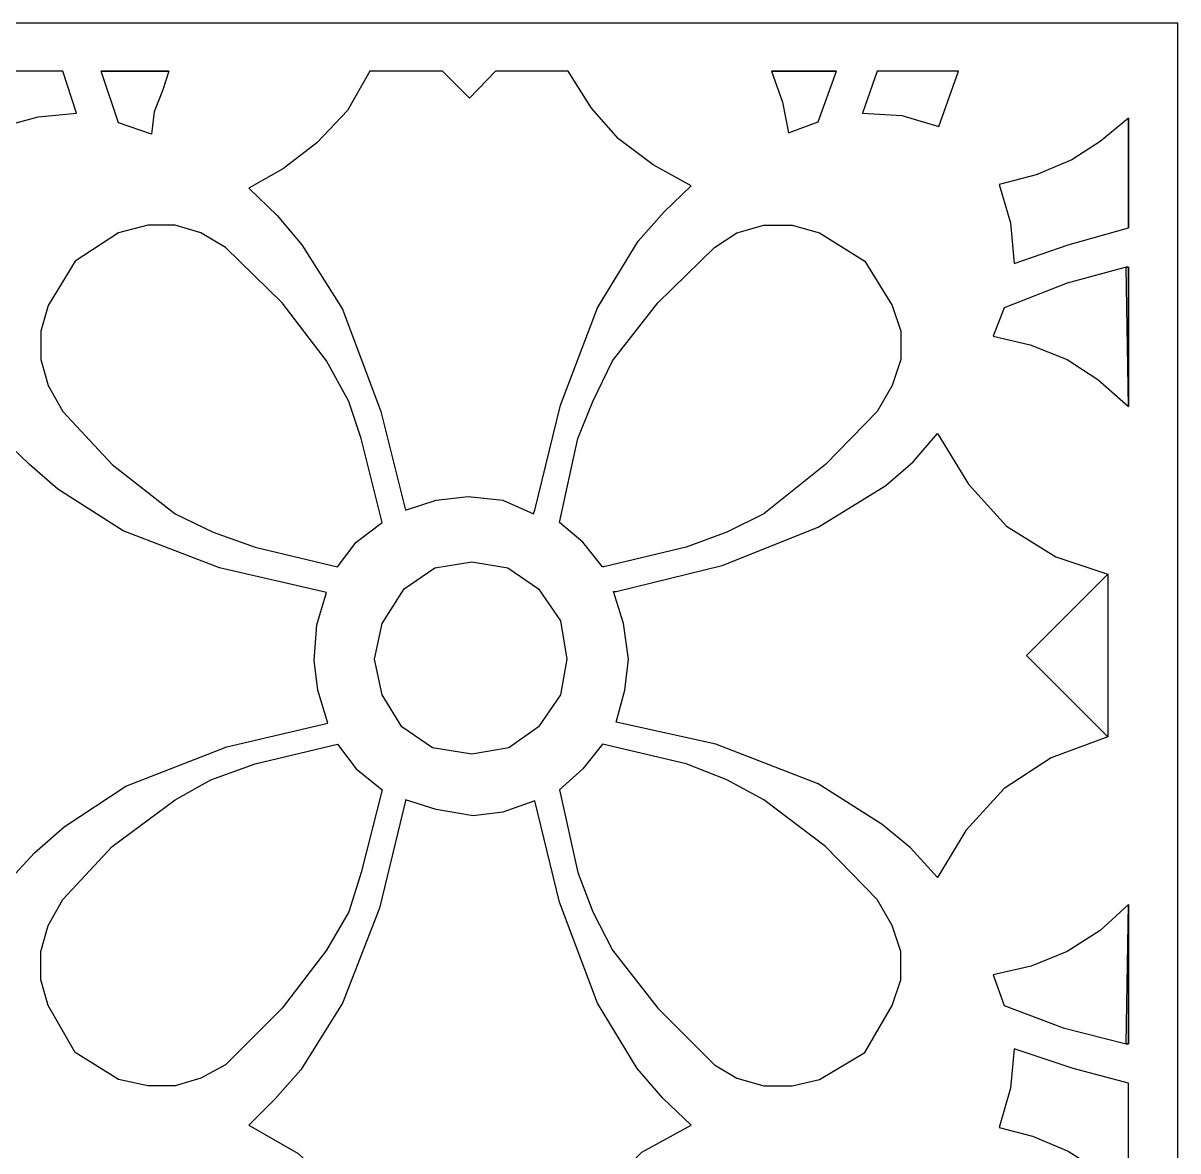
# Model space of a CAD drawing. Header units: centimetres. Extents: x 19.07 to 27, y 0.59 to 8.17.
# Drawn here: x 23.929 to 27, y 5.171 to 8.169 of the extents above; entities that cross this region are included whole.
import ezdxf

# ---------------------------------------------------------------- set-up
doc = ezdxf.new("R2010")
doc.units = ezdxf.units.CM
doc.header["$MEASUREMENT"] = 0
doc.layers.add('layer 1', color=7, linetype='Continuous')

msp = doc.modelspace()

# ---------------------------------------------------------------- linework, layer by layer
at = {"layer": 'layer 1', "color": 250}
for points, knots in [([(26.99977, 0.59412), (26.99977, 0.59412), (19.06791, 0.59412), (19.06791, 0.59412), (19.06791, 0.59412), (19.06791, 0.59412), (19.06791, 8.16887), (19.06791, 8.16887), (19.06791, 8.16887), (19.06791, 8.16887), (26.99977, 8.16887), (26.99977, 8.16887), (26.99977, 8.16887), (26.99977, 8.16887), (26.99977, 0.59412), (26.99977, 0.59412)], [0, 0, 0, 0, 0.2, 0.2, 0.2, 0.2, 0.4, 0.4, 0.4, 0.4, 0.6, 0.6, 0.6, 0.6, 1, 1, 1, 1]), ([(24.03474, 8.04109), (24.03474, 8.04109), (24.07078, 7.9297), (24.07078, 7.9297), (24.07078, 7.9297), (24.07078, 7.9297), (23.96921, 7.91988), (23.96921, 7.91988), (23.96921, 7.91988), (23.96921, 7.91988), (23.8611, 7.89038), (23.8611, 7.89038), (23.8611, 7.89038), (23.8611, 7.89038), (23.81851, 8.04109), (23.81851, 8.04109), (23.81851, 8.04109), (23.81851, 8.04109), (24.03474, 8.04109), (24.03474, 8.04109)], [0, 0, 0, 0, 0.1666667, 0.1666667, 0.1666667, 0.1666667, 0.3333333, 0.3333333, 0.3333333, 0.3333333, 0.5, 0.5, 0.5, 0.5, 0.6666667, 0.6666667, 0.6666667, 0.6666667, 1, 1, 1, 1]), ([(24.3165, 8.04109), (24.3165, 8.04109), (24.1363, 8.04109), (24.1363, 8.04109), (24.1363, 8.04109), (24.1363, 8.04109), (24.3165, 8.04109), (24.3165, 8.04109)], [0, 0, 0, 0, 0.3333333, 0.3333333, 0.3333333, 0.3333333, 1, 1, 1, 1]), ([(24.1363, 8.04109), (24.1363, 8.04109), (24.18217, 7.90349), (24.18217, 7.90349), (24.18217, 7.90349), (24.18217, 7.90349), (24.27063, 7.87402), (24.27063, 7.87402), (24.27063, 7.87402), (24.27063, 7.87402), (24.27718, 7.93299), (24.27718, 7.93299), (24.27718, 7.93299), (24.27718, 7.93299), (24.30012, 7.99195), (24.30012, 7.99195), (24.30012, 7.99195), (24.30012, 7.99195), (24.3165, 8.04109), (24.3165, 8.04109), (24.3165, 8.04109), (24.3165, 8.04109), (24.1363, 8.04109), (24.1363, 8.04109)], [0, 0, 0, 0, 0.1428571, 0.1428571, 0.1428571, 0.1428571, 0.2857143, 0.2857143, 0.2857143, 0.2857143, 0.4285714, 0.4285714, 0.4285714, 0.4285714, 0.5714286, 0.5714286, 0.5714286, 0.5714286, 0.7142857, 0.7142857, 0.7142857, 0.7142857, 1, 1, 1, 1]), ([(25.28955, 6.87475), (25.28955, 6.87475), (25.28628, 6.86492), (25.28628, 6.86492), (25.28628, 6.86492), (25.28628, 6.86492), (25.20437, 6.90096), (25.20437, 6.90096), (25.20437, 6.90096), (25.20437, 6.90096), (25.11264, 6.91078), (25.11264, 6.91078), (25.11264, 6.91078), (25.11264, 6.91078), (25.02745, 6.90096), (25.02745, 6.90096), (25.02745, 6.90096), (25.02745, 6.90096), (24.94555, 6.87475), (24.94555, 6.87475), (24.94555, 6.87475), (24.94555, 6.87475), (24.88002, 7.13684), (24.88002, 7.13684), (24.88002, 7.13684), (24.88002, 7.13684), (24.77846, 7.40877), (24.77846, 7.40877), (24.77846, 7.40877), (24.77846, 7.40877), (24.67034, 7.57914), (24.67034, 7.57914), (24.67034, 7.57914), (24.67034, 7.57914), (24.60481, 7.65778), (24.60481, 7.65778), (24.60481, 7.65778), (24.60481, 7.65778), (24.52946, 7.72986), (24.52946, 7.72986), (24.52946, 7.72986), (24.52946, 7.72986), (24.62119, 7.78228), (24.62119, 7.78228), (24.62119, 7.78228), (24.62119, 7.78228), (24.70965, 7.85107), (24.70965, 7.85107), (24.70965, 7.85107), (24.70965, 7.85107), (24.79156, 7.93625), (24.79156, 7.93625), (24.79156, 7.93625), (24.79156, 7.93625), (24.85053, 8.04109), (24.85053, 8.04109), (24.85053, 8.04109), (24.85053, 8.04109), (25.04383, 8.04109), (25.04383, 8.04109), (25.04383, 8.04109), (25.04383, 8.04109), (25.11591, 7.96902), (25.11591, 7.96902), (25.11591, 7.96902), (25.11591, 7.96902), (25.18471, 8.04109), (25.18471, 8.04109), (25.18471, 8.04109), (25.18471, 8.04109), (25.37801, 8.04109), (25.37801, 8.04109), (25.37801, 8.04109), (25.37801, 8.04109), (25.44026, 7.94281), (25.44026, 7.94281), (25.44026, 7.94281), (25.44026, 7.94281), (25.51234, 7.86091), (25.51234, 7.86091), (25.51234, 7.86091), (25.51234, 7.86091), (25.60408, 7.7921), (25.60408, 7.7921), (25.60408, 7.7921), (25.60408, 7.7921), (25.70564, 7.73641), (25.70564, 7.73641), (25.70564, 7.73641), (25.70564, 7.73641), (25.63356, 7.66761), (25.63356, 7.66761), (25.63356, 7.66761), (25.63356, 7.66761), (25.56476, 7.58897), (25.56476, 7.58897), (25.56476, 7.58897), (25.56476, 7.58897), (25.45664, 7.41205), (25.45664, 7.41205), (25.45664, 7.41205), (25.45664, 7.41205), (25.35836, 7.15322), (25.35836, 7.15322), (25.35836, 7.15322), (25.35836, 7.15322), (25.28955, 6.87475), (25.28955, 6.87475)], [0, 0, 0, 0, 0.0357143, 0.0357143, 0.0357143, 0.0357143, 0.0714286, 0.0714286, 0.0714286, 0.0714286, 0.1071429, 0.1071429, 0.1071429, 0.1071429, 0.1428571, 0.1428571, 0.1428571, 0.1428571, 0.1785714, 0.1785714, 0.1785714, 0.1785714, 0.2142857, 0.2142857, 0.2142857, 0.2142857, 0.25, 0.25, 0.25, 0.25, 0.2857143, 0.2857143, 0.2857143, 0.2857143, 0.3214286, 0.3214286, 0.3214286, 0.3214286, 0.3571429, 0.3571429, 0.3571429, 0.3571429, 0.3928571, 0.3928571, 0.3928571, 0.3928571, 0.4285714, 0.4285714, 0.4285714, 0.4285714, 0.4642857, 0.4642857, 0.4642857, 0.4642857, 0.5, 0.5, 0.5, 0.5, 0.5357143, 0.5357143, 0.5357143, 0.5357143, 0.5714286, 0.5714286, 0.5714286, 0.5714286, 0.6071429, 0.6071429, 0.6071429, 0.6071429, 0.6428571, 0.6428571, 0.6428571, 0.6428571, 0.6785714, 0.6785714, 0.6785714, 0.6785714, 0.7142857, 0.7142857, 0.7142857, 0.7142857, 0.75, 0.75, 0.75, 0.75, 0.7857143, 0.7857143, 0.7857143, 0.7857143, 0.8214286, 0.8214286, 0.8214286, 0.8214286, 0.8571429, 0.8571429, 0.8571429, 0.8571429, 0.8928571, 0.8928571, 0.8928571, 0.8928571, 0.9285714, 0.9285714, 0.9285714, 0.9285714, 1, 1, 1, 1]), ([(25.9186, 8.04109), (25.9186, 8.04109), (26.09224, 8.04109), (26.09224, 8.04109), (26.09224, 8.04109), (26.09224, 8.04109), (25.9186, 8.04109), (25.9186, 8.04109)], [0, 0, 0, 0, 0.3333333, 0.3333333, 0.3333333, 0.3333333, 1, 1, 1, 1]), ([(26.09224, 8.04109), (26.09224, 8.04109), (26.0431, 7.90678), (26.0431, 7.90678), (26.0431, 7.90678), (26.0431, 7.90678), (25.96447, 7.87728), (25.96447, 7.87728), (25.96447, 7.87728), (25.96447, 7.87728), (25.94809, 7.95919), (25.94809, 7.95919), (25.94809, 7.95919), (25.94809, 7.95919), (25.9186, 8.04109), (25.9186, 8.04109), (25.9186, 8.04109), (25.9186, 8.04109), (26.09224, 8.04109), (26.09224, 8.04109)], [0, 0, 0, 0, 0.1666667, 0.1666667, 0.1666667, 0.1666667, 0.3333333, 0.3333333, 0.3333333, 0.3333333, 0.5, 0.5, 0.5, 0.5, 0.6666667, 0.6666667, 0.6666667, 0.6666667, 1, 1, 1, 1]), ([(26.41659, 8.04109), (26.41659, 8.04109), (26.36417, 7.89367), (26.36417, 7.89367), (26.36417, 7.89367), (26.36417, 7.89367), (26.26588, 7.92315), (26.26588, 7.92315), (26.26588, 7.92315), (26.26588, 7.92315), (26.16104, 7.9297), (26.16104, 7.9297), (26.16104, 7.9297), (26.16104, 7.9297), (26.20036, 8.04109), (26.20036, 8.04109), (26.20036, 8.04109), (26.20036, 8.04109), (26.41659, 8.04109), (26.41659, 8.04109)], [0, 0, 0, 0, 0.1666667, 0.1666667, 0.1666667, 0.1666667, 0.3333333, 0.3333333, 0.3333333, 0.3333333, 0.5, 0.5, 0.5, 0.5, 0.6666667, 0.6666667, 0.6666667, 0.6666667, 1, 1, 1, 1]), ([(26.86872, 7.62501), (26.86872, 7.62501), (26.70818, 7.57914), (26.70818, 7.57914), (26.70818, 7.57914), (26.70818, 7.57914), (26.56403, 7.52999), (26.56403, 7.52999), (26.56403, 7.52999), (26.56403, 7.52999), (26.5542, 7.63811), (26.5542, 7.63811), (26.5542, 7.63811), (26.5542, 7.63811), (26.52471, 7.73969), (26.52471, 7.73969), (26.52471, 7.73969), (26.52471, 7.73969), (26.623, 7.76589), (26.623, 7.76589), (26.623, 7.76589), (26.623, 7.76589), (26.71801, 7.8052), (26.71801, 7.8052), (26.71801, 7.8052), (26.71801, 7.8052), (26.79337, 7.85436), (26.79337, 7.85436), (26.79337, 7.85436), (26.79337, 7.85436), (26.86872, 7.9166), (26.86872, 7.9166), (26.86872, 7.9166), (26.86872, 7.9166), (26.86872, 7.62501), (26.86872, 7.62501)], [0, 0, 0, 0, 0.1, 0.1, 0.1, 0.1, 0.2, 0.2, 0.2, 0.2, 0.3, 0.3, 0.3, 0.3, 0.4, 0.4, 0.4, 0.4, 0.5, 0.5, 0.5, 0.5, 0.6, 0.6, 0.6, 0.6, 0.7, 0.7, 0.7, 0.7, 0.8, 0.8, 0.8, 0.8, 1, 1, 1, 1]), ([(26.86872, 7.9166), (26.86872, 7.9166), (26.86872, 7.62501), (26.86872, 7.62501), (26.86872, 7.62501), (26.86872, 7.62501), (26.86872, 7.9166), (26.86872, 7.9166)], [0, 0, 0, 0, 0.3333333, 0.3333333, 0.3333333, 0.3333333, 1, 1, 1, 1]), ([(24.76535, 6.72403), (24.76535, 6.72403), (24.54584, 6.77645), (24.54584, 6.77645), (24.54584, 6.77645), (24.54584, 6.77645), (24.43445, 6.81578), (24.43445, 6.81578), (24.43445, 6.81578), (24.43445, 6.81578), (24.33288, 6.86492), (24.33288, 6.86492), (24.33288, 6.86492), (24.33288, 6.86492), (24.16579, 6.99596), (24.16579, 6.99596), (24.16579, 6.99596), (24.16579, 6.99596), (24.03474, 7.13684), (24.03474, 7.13684), (24.03474, 7.13684), (24.03474, 7.13684), (23.99543, 7.20564), (23.99543, 7.20564), (23.99543, 7.20564), (23.99543, 7.20564), (23.97577, 7.27446), (23.97577, 7.27446), (23.97577, 7.27446), (23.97577, 7.27446), (23.97577, 7.3498), (23.97577, 7.3498), (23.97577, 7.3498), (23.97577, 7.3498), (23.99543, 7.4186), (23.99543, 7.4186), (23.99543, 7.4186), (23.99543, 7.4186), (24.0675, 7.53655), (24.0675, 7.53655), (24.0675, 7.53655), (24.0675, 7.53655), (24.18217, 7.6119), (24.18217, 7.6119), (24.18217, 7.6119), (24.18217, 7.6119), (24.2608, 7.63156), (24.2608, 7.63156), (24.2608, 7.63156), (24.2608, 7.63156), (24.33288, 7.63156), (24.33288, 7.63156), (24.33288, 7.63156), (24.33288, 7.63156), (24.40168, 7.6119), (24.40168, 7.6119), (24.40168, 7.6119), (24.40168, 7.6119), (24.46721, 7.57259), (24.46721, 7.57259), (24.46721, 7.57259), (24.46721, 7.57259), (24.61792, 7.42515), (24.61792, 7.42515), (24.61792, 7.42515), (24.61792, 7.42515), (24.73586, 7.27118), (24.73586, 7.27118), (24.73586, 7.27118), (24.73586, 7.27118), (24.79484, 7.16305), (24.79484, 7.16305), (24.79484, 7.16305), (24.79484, 7.16305), (24.8276, 7.06476), (24.8276, 7.06476), (24.8276, 7.06476), (24.8276, 7.06476), (24.8833, 6.84199), (24.8833, 6.84199), (24.8833, 6.84199), (24.8833, 6.84199), (24.81449, 6.78956), (24.81449, 6.78956), (24.81449, 6.78956), (24.81449, 6.78956), (24.76535, 6.72403), (24.76535, 6.72403), (24.76535, 6.72403), (24.76535, 6.72403), (24.76535, 6.72403), (24.76535, 6.72403)], [0, 0, 0, 0, 0.0416667, 0.0416667, 0.0416667, 0.0416667, 0.0833333, 0.0833333, 0.0833333, 0.0833333, 0.125, 0.125, 0.125, 0.125, 0.1666667, 0.1666667, 0.1666667, 0.1666667, 0.2083333, 0.2083333, 0.2083333, 0.2083333, 0.25, 0.25, 0.25, 0.25, 0.2916667, 0.2916667, 0.2916667, 0.2916667, 0.3333333, 0.3333333, 0.3333333, 0.3333333, 0.375, 0.375, 0.375, 0.375, 0.4166667, 0.4166667, 0.4166667, 0.4166667, 0.4583333, 0.4583333, 0.4583333, 0.4583333, 0.5, 0.5, 0.5, 0.5, 0.5416667, 0.5416667, 0.5416667, 0.5416667, 0.5833333, 0.5833333, 0.5833333, 0.5833333, 0.625, 0.625, 0.625, 0.625, 0.6666667, 0.6666667, 0.6666667, 0.6666667, 0.7083333, 0.7083333, 0.7083333, 0.7083333, 0.75, 0.75, 0.75, 0.75, 0.7916667, 0.7916667, 0.7916667, 0.7916667, 0.8333333, 0.8333333, 0.8333333, 0.8333333, 0.875, 0.875, 0.875, 0.875, 0.9166667, 0.9166667, 0.9166667, 0.9166667, 1, 1, 1, 1]), ([(25.47303, 6.72403), (25.47303, 6.72403), (25.69254, 6.77645), (25.69254, 6.77645), (25.69254, 6.77645), (25.69254, 6.77645), (25.80065, 6.81578), (25.80065, 6.81578), (25.80065, 6.81578), (25.80065, 6.81578), (25.89894, 6.86492), (25.89894, 6.86492), (25.89894, 6.86492), (25.89894, 6.86492), (26.06276, 6.99596), (26.06276, 6.99596), (26.06276, 6.99596), (26.06276, 6.99596), (26.20036, 7.13684), (26.20036, 7.13684), (26.20036, 7.13684), (26.20036, 7.13684), (26.23967, 7.20564), (26.23967, 7.20564), (26.23967, 7.20564), (26.23967, 7.20564), (26.26261, 7.27446), (26.26261, 7.27446), (26.26261, 7.27446), (26.26261, 7.27446), (26.26261, 7.3498), (26.26261, 7.3498), (26.26261, 7.3498), (26.26261, 7.3498), (26.23967, 7.4186), (26.23967, 7.4186), (26.23967, 7.4186), (26.23967, 7.4186), (26.1676, 7.53655), (26.1676, 7.53655), (26.1676, 7.53655), (26.1676, 7.53655), (26.04637, 7.6119), (26.04637, 7.6119), (26.04637, 7.6119), (26.04637, 7.6119), (25.9743, 7.63156), (25.9743, 7.63156), (25.9743, 7.63156), (25.9743, 7.63156), (25.89894, 7.63156), (25.89894, 7.63156), (25.89894, 7.63156), (25.89894, 7.63156), (25.82686, 7.6119), (25.82686, 7.6119), (25.82686, 7.6119), (25.82686, 7.6119), (25.76789, 7.57259), (25.76789, 7.57259), (25.76789, 7.57259), (25.76789, 7.57259), (25.61718, 7.42515), (25.61718, 7.42515), (25.61718, 7.42515), (25.61718, 7.42515), (25.49596, 7.27118), (25.49596, 7.27118), (25.49596, 7.27118), (25.49596, 7.27118), (25.44354, 7.16305), (25.44354, 7.16305), (25.44354, 7.16305), (25.44354, 7.16305), (25.40422, 7.06476), (25.40422, 7.06476), (25.40422, 7.06476), (25.40422, 7.06476), (25.35508, 6.84199), (25.35508, 6.84199), (25.35508, 6.84199), (25.35508, 6.84199), (25.41733, 6.78956), (25.41733, 6.78956), (25.41733, 6.78956), (25.41733, 6.78956), (25.46975, 6.72403), (25.46975, 6.72403), (25.46975, 6.72403), (25.46975, 6.72403), (25.47303, 6.72403), (25.47303, 6.72403)], [0, 0, 0, 0, 0.0416667, 0.0416667, 0.0416667, 0.0416667, 0.0833333, 0.0833333, 0.0833333, 0.0833333, 0.125, 0.125, 0.125, 0.125, 0.1666667, 0.1666667, 0.1666667, 0.1666667, 0.2083333, 0.2083333, 0.2083333, 0.2083333, 0.25, 0.25, 0.25, 0.25, 0.2916667, 0.2916667, 0.2916667, 0.2916667, 0.3333333, 0.3333333, 0.3333333, 0.3333333, 0.375, 0.375, 0.375, 0.375, 0.4166667, 0.4166667, 0.4166667, 0.4166667, 0.4583333, 0.4583333, 0.4583333, 0.4583333, 0.5, 0.5, 0.5, 0.5, 0.5416667, 0.5416667, 0.5416667, 0.5416667, 0.5833333, 0.5833333, 0.5833333, 0.5833333, 0.625, 0.625, 0.625, 0.625, 0.6666667, 0.6666667, 0.6666667, 0.6666667, 0.7083333, 0.7083333, 0.7083333, 0.7083333, 0.75, 0.75, 0.75, 0.75, 0.7916667, 0.7916667, 0.7916667, 0.7916667, 0.8333333, 0.8333333, 0.8333333, 0.8333333, 0.875, 0.875, 0.875, 0.875, 0.9166667, 0.9166667, 0.9166667, 0.9166667, 1, 1, 1, 1]), ([(26.86872, 7.14995), (26.86872, 7.14995), (26.78681, 7.22202), (26.78681, 7.22202), (26.78681, 7.22202), (26.78681, 7.22202), (26.70491, 7.27446), (26.70491, 7.27446), (26.70491, 7.27446), (26.70491, 7.27446), (26.60662, 7.31377), (26.60662, 7.31377), (26.60662, 7.31377), (26.60662, 7.31377), (26.50833, 7.33669), (26.50833, 7.33669), (26.50833, 7.33669), (26.50833, 7.33669), (26.53782, 7.41205), (26.53782, 7.41205), (26.53782, 7.41205), (26.53782, 7.41205), (26.70491, 7.47757), (26.70491, 7.47757), (26.70491, 7.47757), (26.70491, 7.47757), (26.86217, 7.52017), (26.86217, 7.52017), (26.86217, 7.52017), (26.86217, 7.52017), (26.86872, 7.14995), (26.86872, 7.14995)], [0, 0, 0, 0, 0.1111111, 0.1111111, 0.1111111, 0.1111111, 0.2222222, 0.2222222, 0.2222222, 0.2222222, 0.3333333, 0.3333333, 0.3333333, 0.3333333, 0.4444444, 0.4444444, 0.4444444, 0.4444444, 0.5555556, 0.5555556, 0.5555556, 0.5555556, 0.6666667, 0.6666667, 0.6666667, 0.6666667, 0.7777778, 0.7777778, 0.7777778, 0.7777778, 1, 1, 1, 1]), ([(26.86217, 7.52017), (26.86217, 7.52017), (26.86872, 7.52017), (26.86872, 7.52017), (26.86872, 7.52017), (26.86872, 7.52017), (26.86217, 7.52017), (26.86217, 7.52017)], [0, 0, 0, 0, 0.3333333, 0.3333333, 0.3333333, 0.3333333, 1, 1, 1, 1]), ([(26.86872, 7.52017), (26.86872, 7.52017), (26.86872, 7.14995), (26.86872, 7.14995), (26.86872, 7.14995), (26.86872, 7.14995), (26.86872, 7.14995), (26.86872, 7.14995), (26.86872, 7.14995), (26.86872, 7.14995), (26.86872, 7.14995), (26.86872, 7.14995), (26.86872, 7.14995), (26.86872, 7.14995), (26.86872, 7.52017), (26.86872, 7.52017)], [0, 0, 0, 0, 0.2, 0.2, 0.2, 0.2, 0.4, 0.4, 0.4, 0.4, 0.6, 0.6, 0.6, 0.6, 1, 1, 1, 1]), ([(23.43191, 6.68472), (23.43191, 6.68472), (23.56951, 6.73714), (23.56951, 6.73714), (23.56951, 6.73714), (23.56951, 6.73714), (23.69728, 6.81906), (23.69728, 6.81906), (23.69728, 6.81906), (23.69728, 6.81906), (23.79557, 6.93044), (23.79557, 6.93044), (23.79557, 6.93044), (23.79557, 6.93044), (23.8742, 7.06476), (23.8742, 7.06476), (23.8742, 7.06476), (23.8742, 7.06476), (23.94628, 6.99596), (23.94628, 6.99596), (23.94628, 6.99596), (23.94628, 6.99596), (24.02164, 6.93044), (24.02164, 6.93044), (24.02164, 6.93044), (24.02164, 6.93044), (24.19528, 6.81906), (24.19528, 6.81906), (24.19528, 6.81906), (24.19528, 6.81906), (24.45083, 6.72075), (24.45083, 6.72075), (24.45083, 6.72075), (24.45083, 6.72075), (24.73586, 6.65523), (24.73586, 6.65523), (24.73586, 6.65523), (24.73586, 6.65523), (24.70965, 6.57005), (24.70965, 6.57005), (24.70965, 6.57005), (24.70965, 6.57005), (24.7031, 6.47503), (24.7031, 6.47503), (24.7031, 6.47503), (24.7031, 6.47503), (24.71293, 6.3964), (24.71293, 6.3964), (24.71293, 6.3964), (24.71293, 6.3964), (24.73914, 6.30794), (24.73914, 6.30794), (24.73914, 6.30794), (24.73914, 6.30794), (24.47049, 6.24569), (24.47049, 6.24569), (24.47049, 6.24569), (24.47049, 6.24569), (24.20183, 6.14085), (24.20183, 6.14085), (24.20183, 6.14085), (24.20183, 6.14085), (24.03802, 6.03274), (24.03802, 6.03274), (24.03802, 6.03274), (24.03802, 6.03274), (23.95939, 5.96393), (23.95939, 5.96393), (23.95939, 5.96393), (23.95939, 5.96393), (23.88731, 5.8853), (23.88731, 5.8853), (23.88731, 5.8853), (23.88731, 5.8853), (23.80868, 6.0098), (23.80868, 6.0098), (23.80868, 6.0098), (23.80868, 6.0098), (23.71039, 6.1212), (23.71039, 6.1212), (23.71039, 6.1212), (23.71039, 6.1212), (23.58261, 6.2031), (23.58261, 6.2031), (23.58261, 6.2031), (23.58261, 6.2031), (23.43518, 6.25552), (23.43518, 6.25552), (23.43518, 6.25552), (23.43518, 6.25552), (23.43191, 6.68472), (23.43191, 6.68472), (23.43191, 6.68472), (23.43191, 6.68472), (23.64159, 6.47503), (23.64159, 6.47503), (23.64159, 6.47503), (23.64159, 6.47503), (23.43518, 6.25552), (23.43518, 6.25552), (23.43518, 6.25552), (23.43518, 6.25552), (23.43191, 6.68472), (23.43191, 6.68472)], [0, 0, 0, 0, 0.037037, 0.037037, 0.037037, 0.037037, 0.0740741, 0.0740741, 0.0740741, 0.0740741, 0.1111111, 0.1111111, 0.1111111, 0.1111111, 0.1481481, 0.1481481, 0.1481481, 0.1481481, 0.1851852, 0.1851852, 0.1851852, 0.1851852, 0.2222222, 0.2222222, 0.2222222, 0.2222222, 0.2592593, 0.2592593, 0.2592593, 0.2592593, 0.2962963, 0.2962963, 0.2962963, 0.2962963, 0.3333333, 0.3333333, 0.3333333, 0.3333333, 0.3703704, 0.3703704, 0.3703704, 0.3703704, 0.4074074, 0.4074074, 0.4074074, 0.4074074, 0.4444444, 0.4444444, 0.4444444, 0.4444444, 0.4814815, 0.4814815, 0.4814815, 0.4814815, 0.5185185, 0.5185185, 0.5185185, 0.5185185, 0.5555556, 0.5555556, 0.5555556, 0.5555556, 0.5925926, 0.5925926, 0.5925926, 0.5925926, 0.6296296, 0.6296296, 0.6296296, 0.6296296, 0.6666667, 0.6666667, 0.6666667, 0.6666667, 0.7037037, 0.7037037, 0.7037037, 0.7037037, 0.7407407, 0.7407407, 0.7407407, 0.7407407, 0.7777778, 0.7777778, 0.7777778, 0.7777778, 0.8148148, 0.8148148, 0.8148148, 0.8148148, 0.8518519, 0.8518519, 0.8518519, 0.8518519, 0.8888889, 0.8888889, 0.8888889, 0.8888889, 0.9259259, 0.9259259, 0.9259259, 0.9259259, 1, 1, 1, 1]), ([(26.81302, 6.70437), (26.81302, 6.70437), (26.67542, 6.75024), (26.67542, 6.75024), (26.67542, 6.75024), (26.67542, 6.75024), (26.54437, 6.83216), (26.54437, 6.83216), (26.54437, 6.83216), (26.54437, 6.83216), (26.4428, 6.94354), (26.4428, 6.94354), (26.4428, 6.94354), (26.4428, 6.94354), (26.3609, 7.07787), (26.3609, 7.07787), (26.3609, 7.07787), (26.3609, 7.07787), (26.29537, 7.00251), (26.29537, 7.00251), (26.29537, 7.00251), (26.29537, 7.00251), (26.22329, 6.94026), (26.22329, 6.94026), (26.22329, 6.94026), (26.22329, 6.94026), (26.0431, 6.82888), (26.0431, 6.82888), (26.0431, 6.82888), (26.0431, 6.82888), (25.78755, 6.72731), (25.78755, 6.72731), (25.78755, 6.72731), (25.78755, 6.72731), (25.50579, 6.65851), (25.50579, 6.65851), (25.50579, 6.65851), (25.50579, 6.65851), (25.49924, 6.65851), (25.49924, 6.65851), (25.49924, 6.65851), (25.49924, 6.65851), (25.52545, 6.57332), (25.52545, 6.57332), (25.52545, 6.57332), (25.52545, 6.57332), (25.53855, 6.47831), (25.53855, 6.47831), (25.53855, 6.47831), (25.53855, 6.47831), (25.52872, 6.3964), (25.52872, 6.3964), (25.52872, 6.3964), (25.52872, 6.3964), (25.50579, 6.31122), (25.50579, 6.31122), (25.50579, 6.31122), (25.50579, 6.31122), (25.77117, 6.25225), (25.77117, 6.25225), (25.77117, 6.25225), (25.77117, 6.25225), (26.0431, 6.14741), (26.0431, 6.14741), (26.0431, 6.14741), (26.0431, 6.14741), (26.21346, 6.03929), (26.21346, 6.03929), (26.21346, 6.03929), (26.21346, 6.03929), (26.28882, 5.97704), (26.28882, 5.97704), (26.28882, 5.97704), (26.28882, 5.97704), (26.3609, 5.89841), (26.3609, 5.89841), (26.3609, 5.89841), (26.3609, 5.89841), (26.43625, 6.02291), (26.43625, 6.02291), (26.43625, 6.02291), (26.43625, 6.02291), (26.53782, 6.1343), (26.53782, 6.1343), (26.53782, 6.1343), (26.53782, 6.1343), (26.66231, 6.21621), (26.66231, 6.21621), (26.66231, 6.21621), (26.66231, 6.21621), (26.81302, 6.2719), (26.81302, 6.2719), (26.81302, 6.2719), (26.81302, 6.2719), (26.81302, 6.70437), (26.81302, 6.70437), (26.81302, 6.70437), (26.81302, 6.70437), (26.59679, 6.48814), (26.59679, 6.48814), (26.59679, 6.48814), (26.59679, 6.48814), (26.81302, 6.2719), (26.81302, 6.2719), (26.81302, 6.2719), (26.81302, 6.2719), (26.81302, 6.70437), (26.81302, 6.70437)], [0, 0, 0, 0, 0.0357143, 0.0357143, 0.0357143, 0.0357143, 0.0714286, 0.0714286, 0.0714286, 0.0714286, 0.1071429, 0.1071429, 0.1071429, 0.1071429, 0.1428571, 0.1428571, 0.1428571, 0.1428571, 0.1785714, 0.1785714, 0.1785714, 0.1785714, 0.2142857, 0.2142857, 0.2142857, 0.2142857, 0.25, 0.25, 0.25, 0.25, 0.2857143, 0.2857143, 0.2857143, 0.2857143, 0.3214286, 0.3214286, 0.3214286, 0.3214286, 0.3571429, 0.3571429, 0.3571429, 0.3571429, 0.3928571, 0.3928571, 0.3928571, 0.3928571, 0.4285714, 0.4285714, 0.4285714, 0.4285714, 0.4642857, 0.4642857, 0.4642857, 0.4642857, 0.5, 0.5, 0.5, 0.5, 0.5357143, 0.5357143, 0.5357143, 0.5357143, 0.5714286, 0.5714286, 0.5714286, 0.5714286, 0.6071429, 0.6071429, 0.6071429, 0.6071429, 0.6428571, 0.6428571, 0.6428571, 0.6428571, 0.6785714, 0.6785714, 0.6785714, 0.6785714, 0.7142857, 0.7142857, 0.7142857, 0.7142857, 0.75, 0.75, 0.75, 0.75, 0.7857143, 0.7857143, 0.7857143, 0.7857143, 0.8214286, 0.8214286, 0.8214286, 0.8214286, 0.8571429, 0.8571429, 0.8571429, 0.8571429, 0.8928571, 0.8928571, 0.8928571, 0.8928571, 0.9285714, 0.9285714, 0.9285714, 0.9285714, 1, 1, 1, 1]), ([(25.12246, 6.22604), (25.12246, 6.22604), (25.22075, 6.24242), (25.22075, 6.24242), (25.22075, 6.24242), (25.22075, 6.24242), (25.29938, 6.29811), (25.29938, 6.29811), (25.29938, 6.29811), (25.29938, 6.29811), (25.35836, 6.3833), (25.35836, 6.3833), (25.35836, 6.3833), (25.35836, 6.3833), (25.37474, 6.47831), (25.37474, 6.47831), (25.37474, 6.47831), (25.37474, 6.47831), (25.35836, 6.57987), (25.35836, 6.57987), (25.35836, 6.57987), (25.35836, 6.57987), (25.29938, 6.66506), (25.29938, 6.66506), (25.29938, 6.66506), (25.29938, 6.66506), (25.21748, 6.72075), (25.21748, 6.72075), (25.21748, 6.72075), (25.21748, 6.72075), (25.12246, 6.73714), (25.12246, 6.73714), (25.12246, 6.73714), (25.12246, 6.73714), (25.02418, 6.72075), (25.02418, 6.72075), (25.02418, 6.72075), (25.02418, 6.72075), (24.94227, 6.66506), (24.94227, 6.66506), (24.94227, 6.66506), (24.94227, 6.66506), (24.8833, 6.57332), (24.8833, 6.57332), (24.8833, 6.57332), (24.8833, 6.57332), (24.86364, 6.47831), (24.86364, 6.47831), (24.86364, 6.47831), (24.86364, 6.47831), (24.8833, 6.3833), (24.8833, 6.3833), (24.8833, 6.3833), (24.8833, 6.3833), (24.93572, 6.29811), (24.93572, 6.29811), (24.93572, 6.29811), (24.93572, 6.29811), (25.01762, 6.24242), (25.01762, 6.24242), (25.01762, 6.24242), (25.01762, 6.24242), (25.12246, 6.22604), (25.12246, 6.22604)], [0, 0, 0, 0, 0.0588235, 0.0588235, 0.0588235, 0.0588235, 0.1176471, 0.1176471, 0.1176471, 0.1176471, 0.1764706, 0.1764706, 0.1764706, 0.1764706, 0.2352941, 0.2352941, 0.2352941, 0.2352941, 0.2941176, 0.2941176, 0.2941176, 0.2941176, 0.3529412, 0.3529412, 0.3529412, 0.3529412, 0.4117647, 0.4117647, 0.4117647, 0.4117647, 0.4705882, 0.4705882, 0.4705882, 0.4705882, 0.5294118, 0.5294118, 0.5294118, 0.5294118, 0.5882353, 0.5882353, 0.5882353, 0.5882353, 0.6470588, 0.6470588, 0.6470588, 0.6470588, 0.7058824, 0.7058824, 0.7058824, 0.7058824, 0.7647059, 0.7647059, 0.7647059, 0.7647059, 0.8235294, 0.8235294, 0.8235294, 0.8235294, 0.8823529, 0.8823529, 0.8823529, 0.8823529, 1, 1, 1, 1]), ([(24.76535, 6.25225), (24.76535, 6.25225), (24.54584, 6.19983), (24.54584, 6.19983), (24.54584, 6.19983), (24.54584, 6.19983), (24.42789, 6.15723), (24.42789, 6.15723), (24.42789, 6.15723), (24.42789, 6.15723), (24.33288, 6.10481), (24.33288, 6.10481), (24.33288, 6.10481), (24.33288, 6.10481), (24.16579, 5.98032), (24.16579, 5.98032), (24.16579, 5.98032), (24.16579, 5.98032), (24.03474, 5.83944), (24.03474, 5.83944), (24.03474, 5.83944), (24.03474, 5.83944), (23.99543, 5.77063), (23.99543, 5.77063), (23.99543, 5.77063), (23.99543, 5.77063), (23.97577, 5.70183), (23.97577, 5.70183), (23.97577, 5.70183), (23.97577, 5.70183), (23.97577, 5.62648), (23.97577, 5.62648), (23.97577, 5.62648), (23.97577, 5.62648), (23.99543, 5.55768), (23.99543, 5.55768), (23.99543, 5.55768), (23.99543, 5.55768), (24.0675, 5.43318), (24.0675, 5.43318), (24.0675, 5.43318), (24.0675, 5.43318), (24.18217, 5.3611), (24.18217, 5.3611), (24.18217, 5.3611), (24.18217, 5.3611), (24.2608, 5.34472), (24.2608, 5.34472), (24.2608, 5.34472), (24.2608, 5.34472), (24.33288, 5.34472), (24.33288, 5.34472), (24.33288, 5.34472), (24.33288, 5.34472), (24.40168, 5.36438), (24.40168, 5.36438), (24.40168, 5.36438), (24.40168, 5.36438), (24.46721, 5.40041), (24.46721, 5.40041), (24.46721, 5.40041), (24.46721, 5.40041), (24.61792, 5.55112), (24.61792, 5.55112), (24.61792, 5.55112), (24.61792, 5.55112), (24.73586, 5.70511), (24.73586, 5.70511), (24.73586, 5.70511), (24.73586, 5.70511), (24.79484, 5.80667), (24.79484, 5.80667), (24.79484, 5.80667), (24.79484, 5.80667), (24.8276, 5.91151), (24.8276, 5.91151), (24.8276, 5.91151), (24.8276, 5.91151), (24.8833, 6.13102), (24.8833, 6.13102), (24.8833, 6.13102), (24.8833, 6.13102), (24.81449, 6.18672), (24.81449, 6.18672), (24.81449, 6.18672), (24.81449, 6.18672), (24.76535, 6.25225), (24.76535, 6.25225), (24.76535, 6.25225), (24.76535, 6.25225), (24.76535, 6.25225), (24.76535, 6.25225)], [0, 0, 0, 0, 0.0416667, 0.0416667, 0.0416667, 0.0416667, 0.0833333, 0.0833333, 0.0833333, 0.0833333, 0.125, 0.125, 0.125, 0.125, 0.1666667, 0.1666667, 0.1666667, 0.1666667, 0.2083333, 0.2083333, 0.2083333, 0.2083333, 0.25, 0.25, 0.25, 0.25, 0.2916667, 0.2916667, 0.2916667, 0.2916667, 0.3333333, 0.3333333, 0.3333333, 0.3333333, 0.375, 0.375, 0.375, 0.375, 0.4166667, 0.4166667, 0.4166667, 0.4166667, 0.4583333, 0.4583333, 0.4583333, 0.4583333, 0.5, 0.5, 0.5, 0.5, 0.5416667, 0.5416667, 0.5416667, 0.5416667, 0.5833333, 0.5833333, 0.5833333, 0.5833333, 0.625, 0.625, 0.625, 0.625, 0.6666667, 0.6666667, 0.6666667, 0.6666667, 0.7083333, 0.7083333, 0.7083333, 0.7083333, 0.75, 0.75, 0.75, 0.75, 0.7916667, 0.7916667, 0.7916667, 0.7916667, 0.8333333, 0.8333333, 0.8333333, 0.8333333, 0.875, 0.875, 0.875, 0.875, 0.9166667, 0.9166667, 0.9166667, 0.9166667, 1, 1, 1, 1]), ([(25.46975, 6.25225), (25.46975, 6.25225), (25.69254, 6.19983), (25.69254, 6.19983), (25.69254, 6.19983), (25.69254, 6.19983), (25.80065, 6.15723), (25.80065, 6.15723), (25.80065, 6.15723), (25.80065, 6.15723), (25.89894, 6.10481), (25.89894, 6.10481), (25.89894, 6.10481), (25.89894, 6.10481), (26.06276, 5.98032), (26.06276, 5.98032), (26.06276, 5.98032), (26.06276, 5.98032), (26.20036, 5.83944), (26.20036, 5.83944), (26.20036, 5.83944), (26.20036, 5.83944), (26.23967, 5.77063), (26.23967, 5.77063), (26.23967, 5.77063), (26.23967, 5.77063), (26.26261, 5.70183), (26.26261, 5.70183), (26.26261, 5.70183), (26.26261, 5.70183), (26.26261, 5.62648), (26.26261, 5.62648), (26.26261, 5.62648), (26.26261, 5.62648), (26.23967, 5.55768), (26.23967, 5.55768), (26.23967, 5.55768), (26.23967, 5.55768), (26.1676, 5.43318), (26.1676, 5.43318), (26.1676, 5.43318), (26.1676, 5.43318), (26.04637, 5.3611), (26.04637, 5.3611), (26.04637, 5.3611), (26.04637, 5.3611), (25.9743, 5.34472), (25.9743, 5.34472), (25.9743, 5.34472), (25.9743, 5.34472), (25.89894, 5.34472), (25.89894, 5.34472), (25.89894, 5.34472), (25.89894, 5.34472), (25.82686, 5.36438), (25.82686, 5.36438), (25.82686, 5.36438), (25.82686, 5.36438), (25.76789, 5.40041), (25.76789, 5.40041), (25.76789, 5.40041), (25.76789, 5.40041), (25.61718, 5.55112), (25.61718, 5.55112), (25.61718, 5.55112), (25.61718, 5.55112), (25.49596, 5.70511), (25.49596, 5.70511), (25.49596, 5.70511), (25.49596, 5.70511), (25.44354, 5.80667), (25.44354, 5.80667), (25.44354, 5.80667), (25.44354, 5.80667), (25.40422, 5.91151), (25.40422, 5.91151), (25.40422, 5.91151), (25.40422, 5.91151), (25.35508, 6.13102), (25.35508, 6.13102), (25.35508, 6.13102), (25.35508, 6.13102), (25.41733, 6.18672), (25.41733, 6.18672), (25.41733, 6.18672), (25.41733, 6.18672), (25.46975, 6.25225), (25.46975, 6.25225), (25.46975, 6.25225), (25.46975, 6.25225), (25.46975, 6.25225), (25.46975, 6.25225)], [0, 0, 0, 0, 0.0416667, 0.0416667, 0.0416667, 0.0416667, 0.0833333, 0.0833333, 0.0833333, 0.0833333, 0.125, 0.125, 0.125, 0.125, 0.1666667, 0.1666667, 0.1666667, 0.1666667, 0.2083333, 0.2083333, 0.2083333, 0.2083333, 0.25, 0.25, 0.25, 0.25, 0.2916667, 0.2916667, 0.2916667, 0.2916667, 0.3333333, 0.3333333, 0.3333333, 0.3333333, 0.375, 0.375, 0.375, 0.375, 0.4166667, 0.4166667, 0.4166667, 0.4166667, 0.4583333, 0.4583333, 0.4583333, 0.4583333, 0.5, 0.5, 0.5, 0.5, 0.5416667, 0.5416667, 0.5416667, 0.5416667, 0.5833333, 0.5833333, 0.5833333, 0.5833333, 0.625, 0.625, 0.625, 0.625, 0.6666667, 0.6666667, 0.6666667, 0.6666667, 0.7083333, 0.7083333, 0.7083333, 0.7083333, 0.75, 0.75, 0.75, 0.75, 0.7916667, 0.7916667, 0.7916667, 0.7916667, 0.8333333, 0.8333333, 0.8333333, 0.8333333, 0.875, 0.875, 0.875, 0.875, 0.9166667, 0.9166667, 0.9166667, 0.9166667, 1, 1, 1, 1]), ([(24.90295, 4.7943), (24.90295, 4.7943), (24.85053, 4.93191), (24.85053, 4.93191), (24.85053, 4.93191), (24.85053, 4.93191), (24.7719, 5.05968), (24.7719, 5.05968), (24.7719, 5.05968), (24.7719, 5.05968), (24.66051, 5.16452), (24.66051, 5.16452), (24.66051, 5.16452), (24.66051, 5.16452), (24.52946, 5.23988), (24.52946, 5.23988), (24.52946, 5.23988), (24.52946, 5.23988), (24.59826, 5.30868), (24.59826, 5.30868), (24.59826, 5.30868), (24.59826, 5.30868), (24.66706, 5.38731), (24.66706, 5.38731), (24.66706, 5.38731), (24.66706, 5.38731), (24.77846, 5.56423), (24.77846, 5.56423), (24.77846, 5.56423), (24.77846, 5.56423), (24.87674, 5.8165), (24.87674, 5.8165), (24.87674, 5.8165), (24.87674, 5.8165), (24.94555, 6.10154), (24.94555, 6.10154), (24.94555, 6.10154), (24.94555, 6.10154), (24.94555, 6.10481), (24.94555, 6.10481), (24.94555, 6.10481), (24.94555, 6.10481), (25.02745, 6.0786), (25.02745, 6.0786), (25.02745, 6.0786), (25.02745, 6.0786), (25.12574, 6.06222), (25.12574, 6.06222), (25.12574, 6.06222), (25.12574, 6.06222), (25.20437, 6.07205), (25.20437, 6.07205), (25.20437, 6.07205), (25.20437, 6.07205), (25.28955, 6.10154), (25.28955, 6.10154), (25.28955, 6.10154), (25.28955, 6.10154), (25.35508, 5.83288), (25.35508, 5.83288), (25.35508, 5.83288), (25.35508, 5.83288), (25.45664, 5.56423), (25.45664, 5.56423), (25.45664, 5.56423), (25.45664, 5.56423), (25.56149, 5.39059), (25.56149, 5.39059), (25.56149, 5.39059), (25.56149, 5.39059), (25.63029, 5.31196), (25.63029, 5.31196), (25.63029, 5.31196), (25.63029, 5.31196), (25.70564, 5.23988), (25.70564, 5.23988), (25.70564, 5.23988), (25.70564, 5.23988), (25.57459, 5.1678), (25.57459, 5.1678), (25.57459, 5.1678), (25.57459, 5.1678), (25.46647, 5.06296), (25.46647, 5.06296), (25.46647, 5.06296), (25.46647, 5.06296), (25.38457, 4.93846), (25.38457, 4.93846), (25.38457, 4.93846), (25.38457, 4.93846), (25.33215, 4.7943), (25.33215, 4.7943), (25.33215, 4.7943), (25.33215, 4.7943), (24.90295, 4.7943), (24.90295, 4.7943), (24.90295, 4.7943), (24.90295, 4.7943), (25.11591, 5.00726), (25.11591, 5.00726), (25.11591, 5.00726), (25.11591, 5.00726), (25.33215, 4.7943), (25.33215, 4.7943), (25.33215, 4.7943), (25.33215, 4.7943), (24.90295, 4.7943), (24.90295, 4.7943)], [0, 0, 0, 0, 0.0357143, 0.0357143, 0.0357143, 0.0357143, 0.0714286, 0.0714286, 0.0714286, 0.0714286, 0.1071429, 0.1071429, 0.1071429, 0.1071429, 0.1428571, 0.1428571, 0.1428571, 0.1428571, 0.1785714, 0.1785714, 0.1785714, 0.1785714, 0.2142857, 0.2142857, 0.2142857, 0.2142857, 0.25, 0.25, 0.25, 0.25, 0.2857143, 0.2857143, 0.2857143, 0.2857143, 0.3214286, 0.3214286, 0.3214286, 0.3214286, 0.3571429, 0.3571429, 0.3571429, 0.3571429, 0.3928571, 0.3928571, 0.3928571, 0.3928571, 0.4285714, 0.4285714, 0.4285714, 0.4285714, 0.4642857, 0.4642857, 0.4642857, 0.4642857, 0.5, 0.5, 0.5, 0.5, 0.5357143, 0.5357143, 0.5357143, 0.5357143, 0.5714286, 0.5714286, 0.5714286, 0.5714286, 0.6071429, 0.6071429, 0.6071429, 0.6071429, 0.6428571, 0.6428571, 0.6428571, 0.6428571, 0.6785714, 0.6785714, 0.6785714, 0.6785714, 0.7142857, 0.7142857, 0.7142857, 0.7142857, 0.75, 0.75, 0.75, 0.75, 0.7857143, 0.7857143, 0.7857143, 0.7857143, 0.8214286, 0.8214286, 0.8214286, 0.8214286, 0.8571429, 0.8571429, 0.8571429, 0.8571429, 0.8928571, 0.8928571, 0.8928571, 0.8928571, 0.9285714, 0.9285714, 0.9285714, 0.9285714, 1, 1, 1, 1]), ([(26.86217, 5.45611), (26.86217, 5.45611), (26.69508, 5.4987), (26.69508, 5.4987), (26.69508, 5.4987), (26.69508, 5.4987), (26.53782, 5.55768), (26.53782, 5.55768), (26.53782, 5.55768), (26.53782, 5.55768), (26.50833, 5.63958), (26.50833, 5.63958), (26.50833, 5.63958), (26.50833, 5.63958), (26.60989, 5.66252), (26.60989, 5.66252), (26.60989, 5.66252), (26.60989, 5.66252), (26.70491, 5.70183), (26.70491, 5.70183), (26.70491, 5.70183), (26.70491, 5.70183), (26.79337, 5.75753), (26.79337, 5.75753), (26.79337, 5.75753), (26.79337, 5.75753), (26.86872, 5.82633), (26.86872, 5.82633), (26.86872, 5.82633), (26.86872, 5.82633), (26.86217, 5.45611), (26.86217, 5.45611)], [0, 0, 0, 0, 0.1111111, 0.1111111, 0.1111111, 0.1111111, 0.2222222, 0.2222222, 0.2222222, 0.2222222, 0.3333333, 0.3333333, 0.3333333, 0.3333333, 0.4444444, 0.4444444, 0.4444444, 0.4444444, 0.5555556, 0.5555556, 0.5555556, 0.5555556, 0.6666667, 0.6666667, 0.6666667, 0.6666667, 0.7777778, 0.7777778, 0.7777778, 0.7777778, 1, 1, 1, 1]), ([(26.86872, 5.82633), (26.86872, 5.82633), (26.86872, 5.82633), (26.86872, 5.82633), (26.86872, 5.82633), (26.86872, 5.82633), (26.86872, 5.82633), (26.86872, 5.82633), (26.86872, 5.82633), (26.86872, 5.82633), (26.86872, 5.63958), (26.86872, 5.63958), (26.86872, 5.63958), (26.86872, 5.63958), (26.86872, 5.45611), (26.86872, 5.45611), (26.86872, 5.45611), (26.86872, 5.45611), (26.86872, 5.82633), (26.86872, 5.82633)], [0, 0, 0, 0, 0.1666667, 0.1666667, 0.1666667, 0.1666667, 0.3333333, 0.3333333, 0.3333333, 0.3333333, 0.5, 0.5, 0.5, 0.5, 0.6666667, 0.6666667, 0.6666667, 0.6666667, 1, 1, 1, 1]), ([(26.86872, 5.05641), (26.86872, 5.05641), (26.79009, 5.11866), (26.79009, 5.11866), (26.79009, 5.11866), (26.79009, 5.11866), (26.70818, 5.17108), (26.70818, 5.17108), (26.70818, 5.17108), (26.70818, 5.17108), (26.61317, 5.21039), (26.61317, 5.21039), (26.61317, 5.21039), (26.61317, 5.21039), (26.52471, 5.23332), (26.52471, 5.23332), (26.52471, 5.23332), (26.52471, 5.23332), (26.5542, 5.33817), (26.5542, 5.33817), (26.5542, 5.33817), (26.5542, 5.33817), (26.56403, 5.44301), (26.56403, 5.44301), (26.56403, 5.44301), (26.56403, 5.44301), (26.72129, 5.39059), (26.72129, 5.39059), (26.72129, 5.39059), (26.72129, 5.39059), (26.86872, 5.35127), (26.86872, 5.35127), (26.86872, 5.35127), (26.86872, 5.35127), (26.86872, 5.05641), (26.86872, 5.05641)], [0, 0, 0, 0, 0.1, 0.1, 0.1, 0.1, 0.2, 0.2, 0.2, 0.2, 0.3, 0.3, 0.3, 0.3, 0.4, 0.4, 0.4, 0.4, 0.5, 0.5, 0.5, 0.5, 0.6, 0.6, 0.6, 0.6, 0.7, 0.7, 0.7, 0.7, 0.8, 0.8, 0.8, 0.8, 1, 1, 1, 1]), ([(26.86872, 5.45611), (26.86872, 5.45611), (26.86217, 5.45611), (26.86217, 5.45611), (26.86217, 5.45611), (26.86217, 5.45611), (26.86872, 5.45611), (26.86872, 5.45611)], [0, 0, 0, 0, 0.3333333, 0.3333333, 0.3333333, 0.3333333, 1, 1, 1, 1])]:
    msp.add_open_spline(points, degree=3, knots=knots, dxfattribs=at)

doc.saveas('drawing.dxf')
